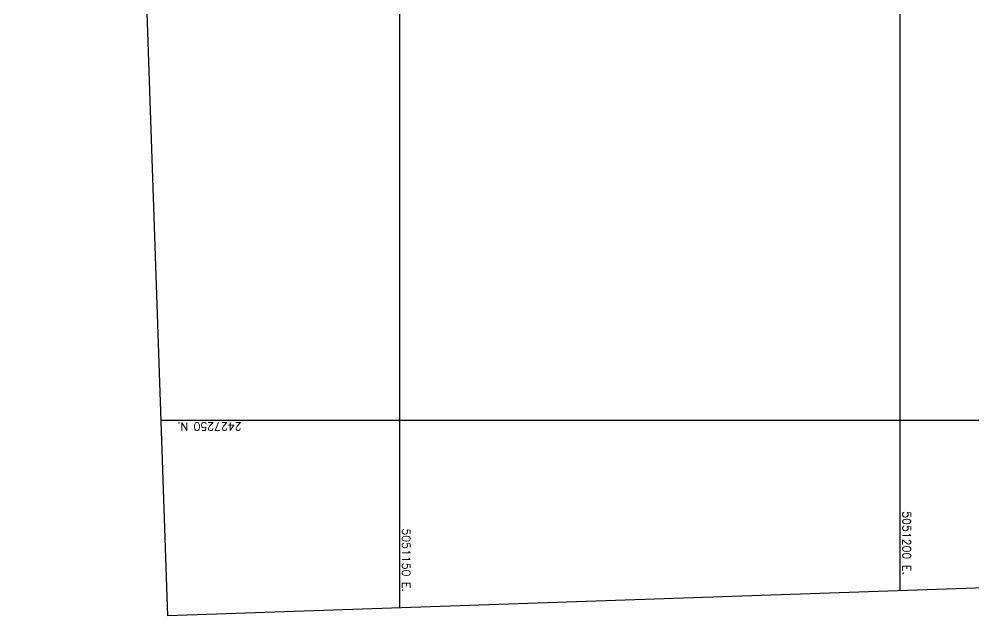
# Model space of a CAD drawing. Header units: metres. Extents: x 5050567 to 5051779, y 2427177 to 2427777.
# Drawn here: x 5051112 to 5051207.4, y 2427230.4 to 2427290 of the extents above; entities that cross this region are included whole.
import ezdxf
from ezdxf.enums import TextEntityAlignment as Align

# ---------------------------------------------------------------- set-up
doc = ezdxf.new("R2010")
doc.units = ezdxf.units.M
doc.layers.add('GEN-COORD-IMPAR', color=8, linetype='Continuous')
doc.styles.add('CORDENADAS', font='romans.shx')

msp = doc.modelspace()

# ---------------------------------------------------------------- linework, layer by layer
at = {"layer": 'GEN-COORD-IMPAR', "linetype": 'Continuous'}
for p, q in [((5051200, 2427232.958), (5051200, 2427666.695)), ((5051150, 2427231.243), (5051150, 2427664.98)), ((5051126.137, 2427250), (5051296.51, 2427250))]:
    msp.add_line(p, q, dxfattribs=at)
msp.add_lwpolyline([(5051126.807, 2427230.448), (5051111.953, 2427663.676), (5051282.126, 2427669.511), (5051296.98, 2427236.283)], close=True, dxfattribs=at)

# ---------------------------------------------------------------- texts
at = {"layer": 'GEN-COORD-IMPAR', "style": 'CORDENADAS'}
for s, rotation, p in [('2427250 N.', 180, (5051127.737, 2427249.76)), ('5051200 E.', 270, (5051200.24, 2427234.558)), ('5051150 E.', 270, (5051150.24, 2427232.843))]:
    msp.add_text(s, height=0.8, rotation=rotation, dxfattribs=at).set_placement(p, align=Align.RIGHT)

doc.saveas('drawing.dxf')
